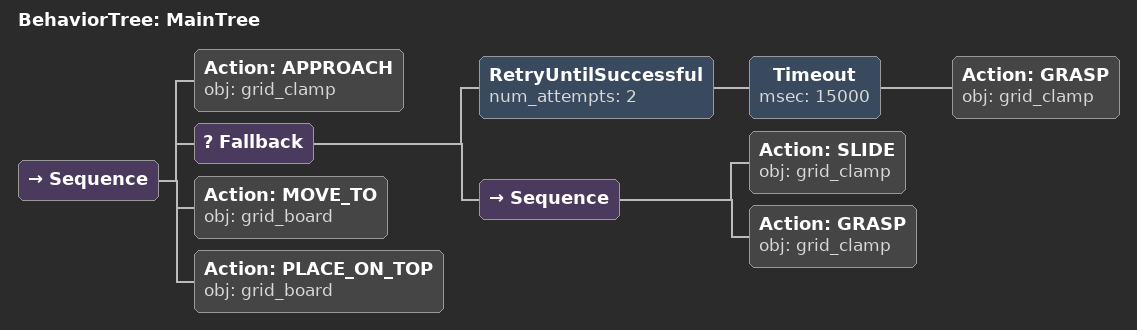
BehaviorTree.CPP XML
<root main_tree_to_execute="MainTree">
  <BehaviorTree ID="MainTree">
    <Sequence>
      <!-- Approach grid_clamp -->
      <Action ID="APPROACH" obj="grid_clamp" />
      <!-- Fallback: if GRASP grid_clamp fails, try alternative to reposition -->
      <Fallback>
        <!-- Retry GRASP grid_clamp up to 2 attempts -->
        <RetryUntilSuccessful num_attempts="2">
          <!-- Timeout: GRASP grid_clamp within 15s -->
          <Timeout msec="15000">
            <!-- Grasp grid_clamp -->
            <Action ID="GRASP" obj="grid_clamp" />
          </Timeout>
        </RetryUntilSuccessful>
        <Sequence>
          <!-- Push grid_clamp forward toward front edge of table -->
          <Action ID="SLIDE" obj="grid_clamp" />
          <!-- Grasp grid_clamp -->
          <Action ID="GRASP" obj="grid_clamp" />
        </Sequence>
      </Fallback>
      <!-- Navigate to grid_board -->
      <Action ID="MOVE_TO" obj="grid_board" />
      <!-- Slide grid_clamp -->
      <Action ID="PLACE_ON_TOP" obj="grid_board" />
    </Sequence>
  </BehaviorTree>
</root>
